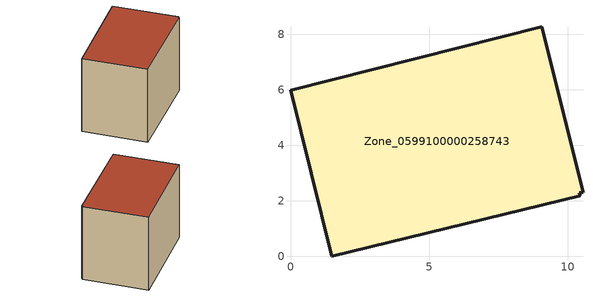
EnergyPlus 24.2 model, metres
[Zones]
Zone_0599100000258743
 floor ground (C_G): 10.54,2.32 10.42,2.29 10.44,2.18 1.49,0 0,5.98 9.05,8.28 z0
 wall outside (C_F): 10.54,2.32 9.05,8.28 0,5.98 1.49,0 10.44,2.18 10.42,2.29 10.54,2.32 z0:7.57
 roof outside (C_R): 10.42,2.29 10.54,2.32 9.05,8.28 0,5.98 1.49,0 10.44,2.18 z7.57
[BUILDING]
Pand.0599100000258743: North Axis=0; Terrain=City; Loads Convergence Tolerance Value=0.04; Temperature Convergence Tolerance Value=0.4; Solar Distribution=FullExterior; Maximum Number of Warmup Days=25; Minimum Number of Warmup Days=1
[Site:Location]
Rotterdam.The.Hague.AP_ZH_NLD Design_Conditions: Latitude=51.96; Longitude=4.45; Time Zone=1; Elevation=-4.5
[SITE:GROUNDTEMPERATURE:BUILDINGSURFACE]
18, 18, 18, 18, 18, 18, 18, 18, 18, 18, 18, 18
[MATERIAL] Thermal Absorptance=0.9; Solar Absorptance=0.7; Visible Absorptance=0.7
Name | Roughness | Thickness | Conductivity | Density | Specific Heat
G.TI.1965-1974 | MediumSmooth | 0.15 | 0.882353 | 540 | 1210
F.TI.1965-1974 | Rough | 0.3 | 0.697674 | 1920 | 840
R.TI.1965-1974 | MediumRough | 0.2 | 0.232558 | 1500 | 1000
[CONSTRUCTION]
C_G: G.TI.1965-1974
C_F: F.TI.1965-1974
C_R: R.TI.1965-1974
[ZONE]
Zone_0599100000258743: Type=1; Multiplier=1; Ceiling Height=Autocalculate; Volume=Autocalculate; Floor Area=autocalculate; Part of Total Floor Area=Yes
[ZONEINFILTRATION:DESIGNFLOWRATE]
Infil_Zone_0599100000258743: Zone or ZoneList or Space or SpaceList=Zone_0599100000258743; Schedule=AlwaysOn; Design Flow Rate Calculation Method=Flow/Area; Flow Rate per Floor Area=0.003; Constant Term Coefficient=1; Temperature Term Coefficient=0; Velocity Term Coefficient=0; Velocity Squared Term Coefficient=0
[HVACTEMPLATE:ZONE:IDEALLOADSAIRSYSTEM]
Zone_0599100000258743: Maximum Heating Supply Air Temperature=50; Minimum Cooling Supply Air Temperature=13; Maximum Heating Supply Air Humidity Ratio=0.0156; Minimum Cooling Supply Air Humidity Ratio=0.0077; Heating Limit=NoLimit; Cooling Limit=NoLimit; Dehumidification Control Type=ConstantSensibleHeatRatio; Cooling Sensible Heat Ratio=0.7; Dehumidification Setpoint=60; Humidification Control Type=None; Humidification Setpoint=30; Outdoor Air Method=None; Outdoor Air Flow Rate per Person=0.00944; Outdoor Air Flow Rate per Zone Floor Area=0; Outdoor Air Flow Rate per Zone=0; Demand Controlled Ventilation Type=None; Outdoor Air Economizer Type=NoEconomizer; Heat Recovery Type=None; Sensible Heat Recovery Effectiveness=0.7; Latent Heat Recovery Effectiveness=0.65
[ZONECONTROL:THERMOSTAT]
ThermostatControl_Zone_0599100000258743: Zone or ZoneList=Zone_0599100000258743; Control Type Schedule=DualSetpointControlType; Control 1=Thermostat_Zone_0599100000258743; Temperature Difference Between Cutout And Setpoint=0
[THERMOSTATSETPOINT:DUALSETPOINT]
Thermostat_Zone_0599100000258743: Heating Setpoint Temperature Schedule=HeatingSetpoint_Zone_0599100000258743; Cooling Setpoint Temperature Schedule=CoolingSetpoint_Zone_0599100000258743
[SCHEDULE:COMPACT]
HeatingSetpoint_Zone_0599100000258743: Through: 12/31, For: AllDays, Until: 24:00, 21
CoolingSetpoint_Zone_0599100000258743: Through: 12/31, For: AllDays, Until: 24:00, 24
DualSetpointControlType: Through: 12/31, For: AllDays, Until: 24:00, 4
AlwaysOn: Through: 12/31, For: AllDays, Until: 24:00, 1
